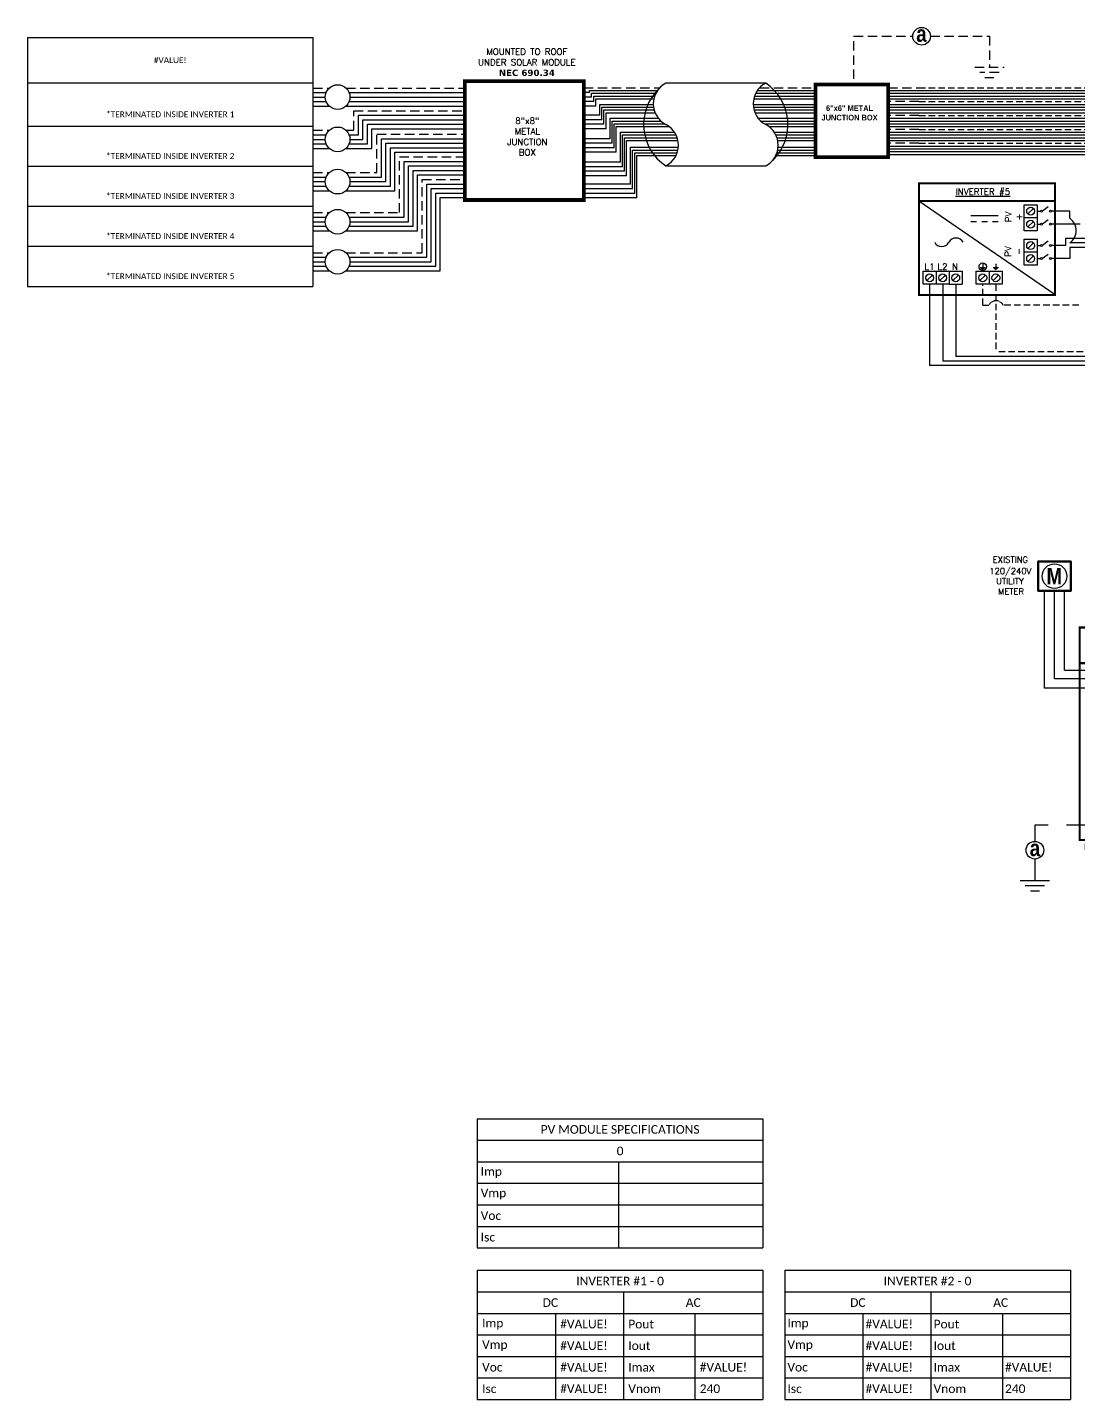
# Model space of a CAD drawing. Header units: feet. Extents: x 20573 to 21366, y 15293 to 15841.
# Drawn here: x 20573 to 20993, y 15293 to 15841 of the extents above; entities that cross this region are included whole.
import ezdxf

# ---------------------------------------------------------------- set-up
doc = ezdxf.new("R2010")
doc.units = ezdxf.units.FT
doc.header["$MEASUREMENT"] = 0
doc.linetypes.add('HIDDEN', pattern=[0.375, 0.25, -0.125])
for name, color, linetype in [('ONE LINE BLOCKS', 7, 'Continuous'), ('TABLES', 7, 'Continuous'), ('TEXT', 7, 'Continuous'), ('Z - TITLEBLOCK TXT', 7, 'Continuous')]:
    doc.layers.add(name, color=color, linetype=linetype)
doc.styles.add('ONE LINE TXT', font='techb___.ttf')
doc.styles.get("Standard").update_dxf_attribs({"font": 'simplex.shx'})

# ---------------------------------------------------------------- blocks, each defined once
blk = doc.blocks.new('*T18')
at = {"color": 9, "linetype": 'ByBlock', "lineweight": 30, "true_color": 0xa7bfde, "transparency": 16777216}
blk.add_line((0, 0), (114.11, 0), dxfattribs=at)
at = {"color": 0, "linetype": 'ByBlock', "lineweight": -2, "transparency": 16777216}
for p, q in [((0, 0), (0, -99.47)), ((114.11, 0), (114.11, -99.47)), ((0, -18.03), (114.11, -18.03)), ((0, -35.38), (114.11, -35.38)), ((0, -51.4), (114.11, -51.4)), ((0, -67.43), (114.11, -67.43)), ((0, -83.45), (114.11, -83.45)), ((0, -99.47), (114.11, -99.47))]:
    blk.add_line(p, q, dxfattribs=at)
at = {"color": 0, "transparency": 16777216, "char_height": 2.3758, "width": 108.4471, "attachment_point": 5}
for s, insert in [('{\\fCalibri|b0|i0|c0;#VALUE!', (57.06, -9.02)), ('{\\fCalibri|b0|i0|c0;^J^J*TERMINATED INSIDE INVERTER 1', (57.06, -26.71)), ('{\\fCalibri|b0|i0|c0;^J^J*TERMINATED INSIDE INVERTER 2', (57.06, -43.39)), ('{\\fCalibri|b0|i0|c0;^J^J*TERMINATED INSIDE INVERTER 3', (57.06, -59.41)), ('{\\fCalibri|b0|i0|c0;^J^J*TERMINATED INSIDE INVERTER 4', (57.06, -75.44)), ('{\\fCalibri|b0|i0|c0;^J^J*TERMINATED INSIDE INVERTER 5', (57.06, -91.46))]:
    blk.add_mtext(s, dxfattribs=dict(at, insert=insert))
blk = doc.blocks.new('*U21')
at = {"color": 7, "linetype": 'Continuous'}
for p, q in [((-628.73, -1.61), (-2.62, -1.61)), ((-628.73, -4.82), (-7.87, -4.82)), ((-628.73, -9.64), (-132.05, -9.65)), ((-628.73, -12.86), (-137.3, -12.86)), ((-628.73, -17.69), (-261.48, -17.69)), ((-628.73, -20.9), (-266.73, -20.9)), ((-628.73, -25.73), (-390.92, -25.73)), ((-628.73, -28.95), (-396.16, -28.95)), ((-628.73, -33.78), (-520.35, -33.78)), ((-628.73, -36.99), (-525.59, -36.99)), ((-541.48, -71.46), (-552.11, -71.46)), ((-535.52, -78.99), (-552.11, -78.99)), ((-541.48, -75.56), (-541.48, -71.46)), ((-525.59, -89.87), (-541.48, -89.87)), ((-622.52, -113.78), (-622.52, -160.83)), ((-280.35, -160.83), (-622.52, -160.83))]:
    blk.add_line(p, q, dxfattribs=at)
at = {"color": 253, "linetype": 'Continuous'}
for p, q in [((-628.73, -3.21), (-5.24, -3.22)), ((-628.73, -6.43), (-10.49, -6.43)), ((-628.73, -11.25), (-134.67, -11.25)), ((-628.73, -14.47), (-139.92, -14.47)), ((-628.73, -19.3), (-264.11, -19.3)), ((-628.73, -22.52), (-269.35, -22.52)), ((-628.73, -27.34), (-393.54, -27.34)), ((-628.73, -30.56), (-398.78, -30.56)), ((-628.73, -35.39), (-522.97, -35.39)), ((-628.73, -38.6), (-528.21, -38.6)), ((-528.21, -87.25), (-544.05, -87.25)), ((-544.05, -87.25), (-544.05, -91.36)), ((-544.05, -91.36), (-552.11, -91.36)), ((-522.97, -92.49), (-541.43, -92.49)), ((-541.43, -92.49), (-541.43, -98.89)), ((-541.43, -98.89), (-552.11, -98.89)), ((-607.45, -113.78), (-607.45, -155.57)), ((-273.07, -155.57), (-607.45, -155.57))]:
    blk.add_line(p, q, dxfattribs=at)
at = {"color": 10, "linetype": 'Continuous'}
for p in [(-614.98, -113.78), (-277.13, -158.2)]:
    blk.add_line(p, (-614.98, -158.2), dxfattribs=at)
at = {"layer": 'ONE LINE BLOCKS', "lineweight": 50, "const_width": 1.19}
for points in [[(-628.73, -119.95), (-628.73, -55.29), (-549.96, -55.29), (-549.96, -119.95)], [(-628.73, -65.58), (-628.73, -55.29), (-549.96, -55.29), (-549.96, -65.58)]]:
    blk.add_lwpolyline(points, close=True, dxfattribs=at)
at = {"layer": 'TEXT', "color": 92, "linetype": 'HIDDEN', "ltscale": 15}
for p, q in [((-628.73, 0), (0, 0)), ((-628.73, -8.04), (-129.43, -8.04)), ((-628.73, -16.08), (-258.86, -16.08)), ((-628.73, -24.13), (-388.29, -24.13)), ((-628.73, -32.17), (-517.73, -32.17)), ((-591.81, -125.82), (-591.81, -113.78)), ((-584.28, -113.78), (-584.28, -152.94)), ((-591.81, -125.82), (-588.21, -125.82)), ((-536.23, -125.82), (-579.97, -125.82)), ((-269.43, -152.94), (-584.28, -152.94))]:
    blk.add_line(p, q, dxfattribs=at)
at = {"layer": 'TEXT', "color": 92, "linetype": 'Continuous', "flags": 128}
for points in [[(-591.81, -101.84), (-591.81, -104.14)], [(-584.28, -101.84), (-584.28, -104.14)], [(-593.35, -104.14), (-590.28, -104.14)], [(-590.81, -104.71), (-592.82, -104.71)], [(-585.81, -104.14), (-582.74, -104.14)], [(-583.27, -104.71), (-585.28, -104.71)]]:
    blk.add_lwpolyline(points, dxfattribs=at)
at = {"layer": 'TEXT', "color": 92, "linetype": 'HIDDEN', "flags": 128}
for points in [[(-591.34, -105.28), (-592.28, -105.28)], [(-583.81, -105.28), (-584.75, -105.28)]]:
    blk.add_lwpolyline(points, dxfattribs=at)
at = {"layer": 'TEXT', "color": 92, "linetype": 'Continuous'}
blk.add_circle((-591.81, -103.58), 2.17, dxfattribs=at)
at = {"layer": 'TEXT', "color": 92, "linetype": 'HIDDEN', "ltscale": 0.3}
blk.add_arc((-584.09, -127.98), 4.65, 27.66392, 152.33608, dxfattribs=at)
at = {"layer": 'Z - TITLEBLOCK TXT', "color": 7, "linetype": 'Continuous'}
for p, q in [((-549.96, -119.95), (-628.73, -65.58)), ((-582.91, -74.19), (-598.68, -74.19)), ((-595.38, -77.6), (-598.68, -77.6)), ((-589.15, -77.6), (-592.44, -77.6)), ((-582.91, -77.6), (-586.21, -77.6))]:
    blk.add_line(p, q, dxfattribs=at)
at = {"layer": 'Z - TITLEBLOCK TXT', "color": 1, "linetype": 'Continuous'}
for p, q in [((-567.92, -82.76), (-567.92, -67.69)), ((-567.92, -67.69), (-560.38, -67.69)), ((-567.92, -82.76), (-567.92, -67.69)), ((-560.38, -67.69), (-560.38, -82.76)), ((-560.38, -67.69), (-560.38, -75.23)), ((-553.96, -69), (-557.22, -71.44)), ((-560.38, -75.23), (-567.92, -75.23)), ((-560.38, -71.46), (-558.35, -71.46)), ((-560.38, -78.99), (-558.35, -78.99)), ((-553.96, -76.53), (-557.22, -78.98)), ((-560.38, -82.76), (-567.92, -82.76)), ((-567.92, -102.66), (-567.92, -87.59)), ((-567.92, -87.59), (-560.38, -87.59)), ((-560.38, -95.12), (-567.92, -95.12)), ((-560.38, -87.59), (-560.38, -95.12)), ((-560.38, -91.36), (-558.35, -91.36)), ((-560.38, -95.12), (-560.38, -102.66)), ((-553.96, -88.89), (-557.22, -91.34)), ((-560.38, -102.66), (-567.92, -102.66)), ((-560.38, -98.89), (-558.35, -98.89)), ((-553.96, -96.43), (-557.22, -98.87)), ((-626.29, -106.25), (-611.22, -106.25)), ((-626.29, -113.78), (-626.29, -106.25)), ((-626.29, -106.25), (-618.75, -106.25)), ((-618.75, -106.25), (-618.75, -113.78)), ((-611.22, -106.25), (-611.22, -113.78)), ((-611.22, -106.25), (-603.68, -106.25)), ((-603.68, -106.25), (-603.68, -113.78)), ((-595.58, -106.25), (-580.51, -106.25)), ((-595.58, -113.78), (-595.58, -106.25)), ((-595.58, -106.25), (-588.04, -106.25)), ((-588.04, -106.25), (-588.04, -113.78)), ((-580.51, -106.25), (-580.51, -113.78)), ((-611.22, -113.78), (-626.29, -113.78)), ((-611.22, -113.78), (-603.68, -113.78)), ((-580.51, -113.78), (-595.58, -113.78))]:
    blk.add_line(p, q, dxfattribs=at)
at = {"layer": 'Z - TITLEBLOCK TXT', "color": 4, "linetype": 'Continuous'}
for p, q in [((-562.54, -69.85), (-565.76, -73.07)), ((-562.54, -77.39), (-565.76, -80.6)), ((-562.54, -89.75), (-565.76, -92.96)), ((-562.54, -97.28), (-565.76, -100.5)), ((-620.91, -108.41), (-624.12, -111.62)), ((-613.38, -108.41), (-616.59, -111.62)), ((-605.84, -108.41), (-609.06, -111.62)), ((-590.2, -108.41), (-593.42, -111.62)), ((-582.67, -108.41), (-585.88, -111.62))]:
    blk.add_line(p, q, dxfattribs=at)
for centre in [(-564.15, -71.46), (-564.15, -78.99), (-564.15, -91.36), (-564.15, -98.89), (-622.52, -110.02), (-614.98, -110.02), (-607.45, -110.02), (-591.81, -110.02), (-584.28, -110.02)]:
    blk.add_circle(centre, 2.27, dxfattribs=at)
at = {"layer": 'Z - TITLEBLOCK TXT', "color": 1, "linetype": 'Continuous'}
for centre in [(-557.81, -71.46), (-552.65, -71.46), (-557.81, -78.99), (-552.65, -78.99), (-557.81, -91.36), (-552.65, -91.36), (-557.81, -98.89), (-552.65, -98.89)]:
    blk.add_circle(centre, 0.541, dxfattribs=at)
at = {"layer": 'Z - TITLEBLOCK TXT', "linetype": 'Continuous'}
for centre, radius, start, end in [((-546.61, -82.72), 8.8, 305.65052, 54.34948), ((-607.26, -91.64), 4.65, 27.66392, 152.33608), ((-615.5, -87.32), 4.65, 207.66392, 332.33608)]:
    blk.add_arc(centre, radius, start, end, dxfattribs=at)
at = {"layer": 'TABLES', "color": 1, "linetype": 'Continuous'}
blk.add_text('%%UINVERTER #5', height=3.6576, dxfattribs=at).set_placement((-607.52, -62.03))
at = {"layer": 'TEXT', "color": 1, "char_height": 3.658, "attachment_point": 5, "rotation": 90}
for s, width, insert in [('PV +', 2.8378, (-573.89, -74.82)), ('PV -', 2.8013, (-574.12, -94.79))]:
    blk.add_mtext_dynamic_manual_height_columns(s, width=width, gutter_width=0.75, heights=[0], dxfattribs=dict(at, insert=insert))
at = {"layer": 'TEXT', "color": 1, "attachment_point": 5}
for s, insert, char_height in [('L1', (-622.57, -103.61), 3.658), ('L2', (-615.11, -103.58), 3.658), ('N', (-607.86, -103.63), 3.66)]:
    blk.add_mtext_dynamic_manual_height_columns(s, width=0.1481, gutter_width=0.75, heights=[0], dxfattribs=dict(at, insert=insert, char_height=char_height))
blk = doc.blocks.new('M_MAIN BREAKER')
at = {"layer": 'ONE LINE BLOCKS', "linetype": 'Continuous'}
h = blk.add_hatch(color=1, dxfattribs=at)
h.dxf.hatch_style = 1
edge = h.paths.add_edge_path()
edge.add_arc((-12.42, 14.12), 0.0515, 0, 360)
h = blk.add_hatch(color=1, dxfattribs=at)
h.dxf.hatch_style = 1
edge = h.paths.add_edge_path()
edge.add_arc((-11.37, 14.12), 0.0515, 0, 360)
h = blk.add_hatch(color=1, dxfattribs=at)
h.dxf.hatch_style = 1
edge = h.paths.add_edge_path()
edge.add_arc((-12.42, 12.94), 0.0515, 0, 360)
h = blk.add_hatch(color=1, dxfattribs=at)
h.dxf.hatch_style = 1
edge = h.paths.add_edge_path()
edge.add_arc((-11.37, 12.94), 0.0515, 0, 360)
h = blk.add_hatch(color=1, dxfattribs=at)
h.dxf.hatch_style = 1
edge = h.paths.add_edge_path()
edge.add_arc((-9.24, 11.89), 0.0515, 0, 360)
h = blk.add_hatch(color=1, dxfattribs=at)
h.dxf.hatch_style = 1
edge = h.paths.add_edge_path()
edge.add_arc((-9.24, 11.29), 0.0515, 0, 360)
h = blk.add_hatch(color=1, dxfattribs=at)
h.dxf.hatch_style = 1
edge = h.paths.add_edge_path()
edge.add_arc((-8.06, 11.89), 0.0515, 0, 360)
h = blk.add_hatch(color=1, dxfattribs=at)
h.dxf.hatch_style = 1
edge = h.paths.add_edge_path()
edge.add_arc((-8.06, 11.29), 0.0515, 0, 360)
h = blk.add_hatch(color=1, dxfattribs=at)
h.dxf.hatch_style = 1
edge = h.paths.add_edge_path()
edge.add_arc((-9.24, 10.22), 0.0515, 0, 360)
h = blk.add_hatch(color=1, dxfattribs=at)
h.dxf.hatch_style = 1
edge = h.paths.add_edge_path()
edge.add_arc((-8.06, 10.22), 0.0515, 0, 360)
h = blk.add_hatch(color=1, dxfattribs=at)
h.dxf.hatch_style = 1
edge = h.paths.add_edge_path()
edge.add_arc((-9.24, 9.62), 0.0515, 0, 360)
h = blk.add_hatch(color=1, dxfattribs=at)
h.dxf.hatch_style = 1
edge = h.paths.add_edge_path()
edge.add_arc((-9.24, 8.56), 0.0515, 0, 360)
h = blk.add_hatch(color=1, dxfattribs=at)
h.dxf.hatch_style = 1
edge = h.paths.add_edge_path()
edge.add_arc((-8.06, 9.62), 0.0515, 0, 360)
h = blk.add_hatch(color=1, dxfattribs=at)
h.dxf.hatch_style = 1
edge = h.paths.add_edge_path()
edge.add_arc((-8.06, 8.56), 0.0515, 0, 360)
h = blk.add_hatch(color=1, dxfattribs=at)
h.dxf.hatch_style = 1
edge = h.paths.add_edge_path()
edge.add_arc((-9.24, 7.96), 0.0515, 0, 360)
h = blk.add_hatch(color=1, dxfattribs=at)
h.dxf.hatch_style = 1
edge = h.paths.add_edge_path()
edge.add_arc((-8.06, 7.96), 0.0515, 0, 360)
h = blk.add_hatch(color=1, dxfattribs=at)
h.dxf.hatch_style = 1
edge = h.paths.add_edge_path()
edge.add_arc((-9.24, 6.89), 0.0515, 0, 360)
h = blk.add_hatch(color=1, dxfattribs=at)
h.dxf.hatch_style = 1
edge = h.paths.add_edge_path()
edge.add_arc((-9.24, 6.29), 0.0515, 0, 360)
h = blk.add_hatch(color=1, dxfattribs=at)
h.dxf.hatch_style = 1
edge = h.paths.add_edge_path()
edge.add_arc((-8.06, 6.89), 0.0515, 0, 360)
h = blk.add_hatch(color=1, dxfattribs=at)
h.dxf.hatch_style = 1
edge = h.paths.add_edge_path()
edge.add_arc((-8.06, 6.29), 0.0515, 0, 360)
h = blk.add_hatch(color=1, dxfattribs=at)
h.dxf.hatch_style = 1
edge = h.paths.add_edge_path()
edge.add_arc((-9.24, 5.22), 0.0515, 0, 360)
h = blk.add_hatch(color=1, dxfattribs=at)
h.dxf.hatch_style = 1
edge = h.paths.add_edge_path()
edge.add_arc((-9.24, 4.62), 0.0515, 0, 360)
h = blk.add_hatch(color=1, dxfattribs=at)
h.dxf.hatch_style = 1
edge = h.paths.add_edge_path()
edge.add_arc((-8.06, 5.22), 0.0515, 0, 360)
h = blk.add_hatch(color=1, dxfattribs=at)
h.dxf.hatch_style = 1
edge = h.paths.add_edge_path()
edge.add_arc((-8.06, 4.62), 0.0515, 0, 360)
at = {"color": 10, "linetype": 'Continuous'}
for p, q in [((-4.38, 1.15), (-4.38, 4.62)), ((-3.66, 4.62), (-3.66, 4.62)), ((-3.66, 4.62), (-3.66, 4.62)), ((0, 1.15), (-4.38, 1.15))]:
    blk.add_line(p, q, dxfattribs=at)
at = {"color": 7, "linetype": 'Continuous'}
for p, q in [((-3.67, 1.71), (-3.67, 5.22)), ((0, 1.71), (-3.67, 1.71))]:
    blk.add_line(p, q, dxfattribs=at)
at = {"color": 253, "linetype": 'Continuous'}
for p, q in [((-6.38, 2.18), (-6.59, 2.18)), ((-6.38, 0.61), (-6.38, 2.18)), ((-5.56, 0.61), (-6.38, 0.61)), ((0, 0.61), (-4.63, 0.61))]:
    blk.add_line(p, q, dxfattribs=at)
at = {"color": 7, "linetype": 'Continuous'}
blk.add_circle((-19.56, -2.7), 0.906, dxfattribs=at)
at = {"color": 253, "linetype": 'Continuous'}
blk.add_arc((-5.09, 0.58), 0.468, 3.2819, 176.7181, dxfattribs=at)
at = {"layer": 'ONE LINE BLOCKS', "lineweight": 50}
for p, q in [((-19.22, 23.9), (-19.22, 26.89)), ((-19.22, 26.89), (-15.88, 26.89)), ((-15.88, 26.89), (-15.88, 23.9)), ((-15.88, 23.9), (-19.22, 23.9)), ((-14.96, 16.47), (-2.64, 16.47))]:
    blk.add_line(p, q, dxfattribs=at)
at = {"layer": 'ONE LINE BLOCKS', "lineweight": 50, "const_width": 0.21}
for points in [[(-19.22, 23.9), (-19.22, 26.89), (-15.88, 26.89), (-15.88, 23.9)], [(-14.96, -1.65), (-14.96, 20.13), (-2.64, 20.13), (-2.64, -1.65)]]:
    blk.add_lwpolyline(points, close=True, dxfattribs=at)
at = {"layer": 'TEXT', "color": 92, "linetype": 'HIDDEN', "ltscale": 15}
for p, q in [((-13.72, 3.55), (-13.72, 2.94)), ((-6.58, 3.55), (-13.72, 3.55)), ((-13.72, 2.94), (-12.56, 2.94)), ((-5.12, 0), (-5.12, 3.55)), ((0, 0), (-5.12, 0)), ((-12.56, -0.15), (-19.56, -0.15)), ((-19.56, -0.15), (-19.56, -1.8)), ((-19.56, -3.61), (-19.56, -5.8))]:
    blk.add_line(p, q, dxfattribs=at)
at = {"layer": 'TEXT', "color": 92, "linetype": 'Continuous', "ltscale": 15}
blk.add_line((-7.4, -0.92), (-11.75, -0.92), dxfattribs=at)
at = {"layer": 'TEXT', "color": 92, "linetype": 'HIDDEN', "flags": 128}
for points in [[(-11.18, 1.63), (-11.18, 1.01)], [(-11.59, 1.01), (-10.77, 1.01)], [(-10.91, 0.85), (-11.45, 0.85)], [(-11.05, 0.7), (-11.31, 0.7)]]:
    blk.add_lwpolyline(points, dxfattribs=at)
at = {"layer": 'TEXT', "color": 92, "linetype": 'Continuous', "ltscale": 4, "flags": 128}
for points in [[(-21.06, -5.8), (-18.06, -5.8)], [(-18.58, -6.36), (-20.54, -6.36)], [(-19.1, -6.91), (-20.02, -6.91)]]:
    blk.add_lwpolyline(points, dxfattribs=at)
at = {"layer": 'TEXT', "linetype": 'Continuous'}
blk.add_circle((-17.55, 25.39), 1.27, dxfattribs=at)
at = {"layer": 'TEXT', "color": 92, "linetype": 'Continuous', "ltscale": 0.3}
blk.add_arc((-5.85, 3.16), 0.824, 27.6639, 152.3361, dxfattribs=at)
at = {"layer": 'Z - TITLEBLOCK TXT', "color": 253, "linetype": 'Continuous'}
for p, q in [((-18.57, 13.92), (-18.57, 23.9)), ((-13.44, 13.92), (-18.57, 13.92)), ((-13.44, 4.34), (-13.44, 13.92)), ((-5.83, 4.34), (-13.44, 4.34)), ((-5.83, 4.34), (-5.83, 2.95)), ((-5.83, 2.95), (-6.59, 2.95))]:
    blk.add_line(p, q, dxfattribs=at)
at = {"layer": 'Z - TITLEBLOCK TXT', "color": 10, "linetype": 'Continuous'}
for p, q in [((-17.55, 14.87), (-17.55, 23.9)), ((-12.42, 14.87), (-17.55, 14.87)), ((-12.42, 4.62), (-12.42, 12.2)), ((-11.7, 11.29), (-12.42, 11.29)), ((-9.99, 11.29), (-11.04, 11.29)), ((-11.7, 9.62), (-12.42, 9.62)), ((-9.99, 9.62), (-11.04, 9.62)), ((-11.7, 7.96), (-12.42, 7.96)), ((-9.99, 7.96), (-11.04, 7.96)), ((-11.7, 6.29), (-12.42, 6.29)), ((-9.99, 6.29), (-11.04, 6.29)), ((-9.99, 4.62), (-12.42, 4.62)), ((-7.32, 4.62), (-4.38, 4.62))]:
    blk.add_line(p, q, dxfattribs=at)
at = {"layer": 'Z - TITLEBLOCK TXT', "color": 7, "linetype": 'Continuous'}
for p, q in [((-16.52, 15.77), (-16.52, 23.9)), ((-16.52, 15.77), (-11.37, 15.77)), ((-11.37, 15.77), (-11.37, 14.87)), ((-11.37, 11.89), (-11.37, 12.2)), ((-11.37, 10.22), (-11.37, 11.89)), ((-11.37, 11.89), (-9.99, 11.89)), ((-9.99, 11.89), (-11.37, 11.89)), ((-11.37, 8.56), (-11.37, 10.22)), ((-11.37, 10.22), (-9.99, 10.22)), ((-9.99, 10.22), (-11.37, 10.22)), ((-11.37, 6.89), (-11.37, 8.56)), ((-11.37, 8.56), (-9.99, 8.56)), ((-9.99, 8.56), (-11.37, 8.56)), ((-11.37, 5.22), (-11.37, 6.89)), ((-11.37, 6.89), (-9.99, 6.89)), ((-9.99, 6.89), (-11.37, 6.89)), ((-9.99, 5.22), (-11.37, 5.22)), ((-7.32, 5.22), (-3.67, 5.22))]:
    blk.add_line(p, q, dxfattribs=at)
at = {"layer": 'Z - TITLEBLOCK TXT', "color": 1, "linetype": 'Continuous'}
for p, q in [((-12.56, -1.38), (-12.56, 3.4)), ((-12.56, 3.4), (-11.75, 3.4)), ((-11.75, 3.4), (-11.75, -1.38)), ((-7.4, -1.37), (-7.4, 3.41)), ((-7.4, 3.41), (-6.59, 3.41)), ((-6.59, 3.41), (-6.59, -1.37)), ((-11.75, -1.38), (-12.56, -1.38)), ((-6.59, -1.37), (-7.4, -1.37))]:
    blk.add_line(p, q, dxfattribs=at)
at = {"layer": 'Z - TITLEBLOCK TXT', "color": 4, "linetype": 'Continuous'}
for p, q in [((-12.01, 3.07), (-12.29, 2.8)), ((-6.85, 3.09), (-7.13, 2.81)), ((-12.01, 2.3), (-12.29, 2.03)), ((-12.01, 1.53), (-12.29, 1.25)), ((-6.85, 2.32), (-7.13, 2.04)), ((-6.85, 1.55), (-7.13, 1.27)), ((-12.01, 0.76), (-12.29, 0.48)), ((-6.85, 0.78), (-7.13, 0.5)), ((-6.85, 0), (-7.13, -0.27)), ((-12.01, -0.01), (-12.29, -0.29)), ((-12.01, -0.78), (-12.29, -1.06)), ((-6.85, -0.77), (-7.13, -1.04))]:
    blk.add_line(p, q, dxfattribs=at)
at = {"layer": 'Z - TITLEBLOCK TXT', "color": 1, "linetype": 'Continuous', "flags": 128}
for points in [[(-12.42, 14.87), (-12.42, 14.12)], [(-12.42, 14.87), (-12.42, 14.12)], [(-11.37, 14.87), (-11.37, 14.12)], [(-11.37, 14.87), (-11.37, 14.12)], [(-12.42, 12.94), (-12.42, 12.2)], [(-11.37, 12.94), (-11.37, 12.2)], [(-9.99, 11.89), (-9.24, 11.89)], [(-9.99, 11.89), (-9.24, 11.89)], [(-9.99, 11.29), (-9.24, 11.29)], [(-9.99, 11.29), (-9.24, 11.29)], [(-8.06, 11.89), (-7.32, 11.89)], [(-8.06, 11.29), (-7.32, 11.29)], [(-9.99, 10.22), (-9.24, 10.22)], [(-9.99, 10.22), (-9.24, 10.22)], [(-8.06, 10.22), (-7.32, 10.22)], [(-9.99, 9.62), (-9.24, 9.62)], [(-9.99, 9.62), (-9.24, 9.62)], [(-9.99, 8.56), (-9.24, 8.56)], [(-9.99, 8.56), (-9.24, 8.56)], [(-8.06, 9.62), (-7.32, 9.62)], [(-8.06, 8.56), (-7.32, 8.56)], [(-9.99, 7.96), (-9.24, 7.96)], [(-9.99, 7.96), (-9.24, 7.96)], [(-8.06, 7.96), (-7.32, 7.96)], [(-9.99, 6.89), (-9.24, 6.89)], [(-9.99, 6.89), (-9.24, 6.89)], [(-9.99, 6.29), (-9.24, 6.29)], [(-9.99, 6.29), (-9.24, 6.29)], [(-8.06, 6.89), (-7.32, 6.89)], [(-8.06, 6.29), (-7.32, 6.29)], [(-9.99, 5.22), (-9.24, 5.22)], [(-9.99, 5.22), (-9.24, 5.22)], [(-9.99, 4.62), (-9.24, 4.62)], [(-9.99, 4.62), (-9.24, 4.62)], [(-8.06, 5.22), (-7.32, 5.22)], [(-8.06, 4.62), (-7.32, 4.62)]]:
    blk.add_lwpolyline(points, dxfattribs=at)
at = {"layer": 'Z - TITLEBLOCK TXT', "color": 1, "linetype": 'Continuous'}
for centre in [(-12.42, 14.12), (-11.37, 14.12), (-12.42, 12.94), (-11.37, 12.94), (-9.24, 11.89), (-9.24, 11.29), (-8.06, 11.89), (-8.06, 11.29), (-9.24, 10.22), (-8.06, 10.22), (-9.24, 9.62), (-9.24, 8.56), (-8.06, 9.62), (-8.06, 8.56), (-9.24, 7.96), (-8.06, 7.96), (-9.24, 6.89), (-9.24, 6.29), (-8.06, 6.89), (-8.06, 6.29), (-9.24, 5.22), (-9.24, 4.62), (-8.06, 5.22), (-8.06, 4.62)]:
    blk.add_circle(centre, 0.0515, dxfattribs=at)
at = {"layer": 'Z - TITLEBLOCK TXT', "color": 4, "linetype": 'Continuous'}
for centre in [(-12.15, 2.94), (-6.99, 2.95), (-12.15, 2.16), (-12.15, 1.39), (-6.99, 2.18), (-6.99, 1.41), (-12.15, 0.62), (-12.15, -0.15), (-6.99, 0.64), (-6.99, -0.13), (-12.15, -0.92), (-6.99, -0.91)]:
    blk.add_circle(centre, 0.197, dxfattribs=at)
at = {"layer": 'Z - TITLEBLOCK TXT', "color": 1, "linetype": 'Continuous'}
for centre, start, end in [((-12.63, 13.53), 310.3392, 49.6608), ((-11.58, 13.53), 310.3392, 49.6608), ((-8.65, 11.68), 40.3392, 139.6608), ((-8.65, 11.08), 40.3392, 139.6608), ((-8.65, 10.01), 40.3392, 139.6608), ((-8.65, 9.41), 40.3392, 139.6608), ((-8.65, 8.34), 40.3392, 139.6608), ((-8.65, 7.75), 40.3392, 139.6608), ((-8.65, 6.68), 40.3392, 139.6608), ((-8.65, 6.08), 40.3392, 139.6608), ((-8.65, 5.01), 40.3392, 139.6608), ((-8.65, 4.41), 40.3392, 139.6608)]:
    blk.add_arc(centre, 0.697, start, end, dxfattribs=at)
at = {"layer": 'Z - TITLEBLOCK TXT', "color": 10, "linetype": 'Continuous'}
for centre in [(-11.37, 11.27), (-11.37, 9.6), (-11.37, 7.94), (-11.37, 6.27)]:
    blk.add_arc(centre, 0.332, 3.2937, 176.7063, dxfattribs=at)
at = {"layer": 'TABLES', "color": 1, "linetype": 'Continuous'}
blk.add_text('NEUTRAL', height=0.648, rotation=90, dxfattribs=at).set_placement((-7.51, -0.72))
at = {"layer": 'TEXT', "color": 1}
for s, p in [('EXISTING', (-23.87, 26.77)), ('120/240V', (-24.23, 25.6)), ('UTILITY', (-23.53, 24.56)), ('METER', (-23.34, 23.51))]:
    blk.add_text(s, height=0.628, dxfattribs=at).set_placement(p)
at = {"layer": 'TEXT', "color": 1, "attachment_point": 5}
for s, width, gutter_width, heights, insert, char_height in [('240V', 0.1481, 0.75, [0], (-13.27, 19.41), 0.648), ('1∅', 0.1481, 0.75, [0], (-3.58, 19.41), 0.648), ('0A MAIN BREAKER\\P0A BUSBAR', 11.199, 0.75, [0], (-8.93, 17.57), 0.648), ('2p0A', 0.1481, 0.75, [0], (-10.55, 13.53), 0.648), ('EXISTING MAIN BREAKER LOAD CENTER\\P2p##A BACK FEED BREAKER\\P{\\fVerdana|b1|i0|c0|p34;NEC 690.64}', 14.144, 7.17, [12.8], (-8.17, -3.93), 0.6278)]:
    blk.add_mtext_dynamic_manual_height_columns(s, width=width, gutter_width=gutter_width, heights=heights, dxfattribs=dict(at, insert=insert, char_height=char_height))
at = {"layer": 'Z - TITLEBLOCK TXT', "color": 253, "linetype": 'Continuous', "style": 'ONE LINE TXT'}
blk.add_text('M', height=1.66, dxfattribs=at).set_placement((-18.36, 24.56))
at = {"layer": 'Z - TITLEBLOCK TXT', "color": 1, "linetype": 'Continuous', "insert": (-20.08, -1.65), "char_height": 1.6624, "attachment_point": 1, "style": 'ONE LINE TXT'}
blk.add_mtext_dynamic_manual_height_columns('{\\W1;\\C256;a}', width=0.1385, gutter_width=2.13, heights=[0], dxfattribs=at)
blk = doc.blocks.new('*U19')
at = {"color": 155, "true_color": 0x647190}
blk.add_blockref('M_MAIN BREAKER', (0, 0), dxfattribs=at)
blk = doc.blocks.new('*T11')
at = {"layer": 'Z - TITLEBLOCK TXT', "color": 0, "lineweight": -2, "transparency": 16777216}
for p, q in [((0, 0), (114.19, 0)), ((0, 0), (0, -51.7)), ((114.19, 0), (114.19, -51.7)), ((0, -8.62), (114.19, -8.62)), ((58.43, -8.62), (58.43, -51.7)), ((0, -17.23), (114.19, -17.23)), ((31.22, -17.23), (31.22, -51.7)), ((86.98, -17.23), (86.98, -51.7)), ((0, -25.85), (114.19, -25.85)), ((0, -34.47), (114.19, -34.47)), ((0, -43.08), (114.19, -43.08)), ((0, -51.7), (114.19, -51.7))]:
    blk.add_line(p, q, dxfattribs=at)
at = {"layer": 'Z - TITLEBLOCK TXT', "color": 0, "linetype": 'Continuous', "transparency": 16777216, "char_height": 3.4544}
for s, insert, width, attachment_point in [('{\\fCalibri|b0|i0|c0;INVERTER #1 - 0', (57.09, -4.31), 110.3293, 5), ('{\\fCalibri|b0|i0|c0;DC', (29.22, -12.93), 54.5755, 5), ('{\\fCalibri|b0|i0|c0;AC', (86.31, -12.93), 51.8976, 5), ('{\\fCalibri|b0|i0|c0;Imp', (1.93, -21.54), 27.3681, 4), ('{\\fCalibri|b0|i0|c0;#VALUE!', (33.15, -21.54), 23.3513, 4), ('{\\fCalibri|b0|i0|c0;Pout', (60.36, -21.54), 24.6902, 4), ('{\\fCalibri|b0|i0|c0;', (88.91, -21.54), 23.3513, 4), ('{\\fCalibri|b0|i0|c0;Vmp', (1.93, -30.16), 27.3681, 4), ('{\\fCalibri|b0|i0|c0;#VALUE!', (33.15, -30.16), 23.3513, 4), ('{\\fCalibri|b0|i0|c0;Iout', (60.36, -30.16), 24.6902, 4), ('{\\fCalibri|b0|i0|c0;', (88.91, -30.16), 23.3513, 4), ('{\\fCalibri|b0|i0|c0;Voc', (1.93, -38.78), 27.3681, 4), ('{\\fCalibri|b0|i0|c0;#VALUE!', (33.15, -38.78), 23.3513, 4), ('{\\fCalibri|b0|i0|c0;Imax', (60.36, -38.78), 24.6902, 4), ('{\\fCalibri|b0|i0|c0;#VALUE!', (88.91, -38.78), 23.3513, 4), ('{\\fCalibri|b0|i0|c0;Isc', (1.93, -47.39), 27.3681, 4), ('{\\fCalibri|b0|i0|c0;#VALUE!', (33.15, -47.39), 23.3513, 4), ('{\\fCalibri|b0|i0|c0;Vnom', (60.36, -47.39), 24.6902, 4), ('{\\fCalibri|b0|i0|c0;240', (88.91, -47.39), 23.3513, 4)]:
    blk.add_mtext(s, dxfattribs=dict(at, insert=insert, width=width, attachment_point=attachment_point))
blk = doc.blocks.new('*T12')
at = {"layer": 'Z - TITLEBLOCK TXT', "color": 0, "lineweight": -2, "transparency": 16777216}
for p, q in [((0, 0), (114.19, 0)), ((0, 0), (0, -51.7)), ((114.19, 0), (114.19, -51.7)), ((0, -8.62), (114.19, -8.62)), ((58.43, -8.62), (58.43, -51.7)), ((0, -17.23), (114.19, -17.23)), ((31.22, -17.23), (31.22, -51.7)), ((86.98, -17.23), (86.98, -51.7)), ((0, -25.85), (114.19, -25.85)), ((0, -34.47), (114.19, -34.47)), ((0, -43.08), (114.19, -43.08)), ((0, -51.7), (114.19, -51.7))]:
    blk.add_line(p, q, dxfattribs=at)
at = {"layer": 'Z - TITLEBLOCK TXT', "color": 0, "linetype": 'Continuous', "transparency": 16777216, "char_height": 3.4544}
for s, insert, width, attachment_point in [('{\\fCalibri|b0|i0|c0;INVERTER #2 - 0', (57.09, -4.31), 112.0547, 5), ('{\\fCalibri|b0|i0|c0;DC', (29.22, -12.93), 56.3009, 5), ('{\\fCalibri|b0|i0|c0;AC', (86.31, -12.93), 53.623, 5), ('{\\fCalibri|b0|i0|c0;Imp', (1.07, -21.54), 29.0935, 4), ('{\\fCalibri|b0|i0|c0;#VALUE!', (32.29, -21.54), 25.0767, 4), ('{\\fCalibri|b0|i0|c0;Pout', (59.5, -21.54), 26.4156, 4), ('{\\fCalibri|b0|i0|c0;', (88.04, -21.54), 25.0767, 4), ('{\\fCalibri|b0|i0|c0;Vmp', (1.07, -30.16), 29.0935, 4), ('{\\fCalibri|b0|i0|c0;#VALUE!', (32.29, -30.16), 25.0767, 4), ('{\\fCalibri|b0|i0|c0;Iout', (59.5, -30.16), 26.4156, 4), ('{\\fCalibri|b0|i0|c0;', (88.04, -30.16), 25.0767, 4), ('{\\fCalibri|b0|i0|c0;Voc', (1.07, -38.78), 29.0935, 4), ('{\\fCalibri|b0|i0|c0;#VALUE!', (32.29, -38.78), 25.0767, 4), ('{\\fCalibri|b0|i0|c0;Imax', (59.5, -38.78), 26.4156, 4), ('{\\fCalibri|b0|i0|c0;#VALUE!', (88.04, -38.78), 25.0767, 4), ('{\\fCalibri|b0|i0|c0;Isc', (1.07, -47.39), 29.0935, 4), ('{\\fCalibri|b0|i0|c0;#VALUE!', (32.29, -47.39), 25.0767, 4), ('{\\fCalibri|b0|i0|c0;Vnom', (59.5, -47.39), 26.4156, 4), ('{\\fCalibri|b0|i0|c0;240', (88.04, -47.39), 25.0767, 4)]:
    blk.add_mtext(s, dxfattribs=dict(at, insert=insert, width=width, attachment_point=attachment_point))
blk = doc.blocks.new('*T16')
at = {"layer": 'Z - TITLEBLOCK TXT', "color": 0, "lineweight": -2, "transparency": 16777216}
for p, q in [((0, 0), (114.19, 0)), ((0, 0), (0, -51.69)), ((114.19, 0), (114.19, -51.69)), ((0, -8.62), (114.19, -8.62)), ((0, -17.23), (114.19, -17.23)), ((56.41, -17.23), (56.41, -51.69)), ((0, -25.85), (114.19, -25.85)), ((0, -34.46), (114.19, -34.46)), ((0, -43.08), (114.19, -43.08)), ((0, -51.69), (114.19, -51.69))]:
    blk.add_line(p, q, dxfattribs=at)
at = {"layer": 'Z - TITLEBLOCK TXT', "color": 0, "linetype": 'Continuous', "transparency": 16777216, "char_height": 3.4544}
for s, insert, width, attachment_point in [('{\\fCalibri|b0|i0|c0;PV MODULE SPECIFICATIONS', (57.09, -4.31), 111.433, 5), ('{\\fCalibri|b0|i0|c0;0', (57.09, -12.92), 111.433, 5), ('{\\fCalibri|b0|i0|c0;Imp', (1.38, -21.54), 53.6551, 4), ('{\\fCalibri|b0|i0|c0;', (57.78, -21.54), 55.0254, 4), ('{\\fCalibri|b0|i0|c0;Vmp', (1.38, -30.15), 53.6551, 4), ('{\\fCalibri|b0|i0|c0;', (57.78, -30.15), 55.0254, 4), ('{\\fCalibri|b0|i0|c0;Voc', (1.38, -38.77), 53.6551, 4), ('{\\fCalibri|b0|i0|c0;', (57.78, -38.77), 55.0254, 4), ('{\\fCalibri|b0|i0|c0;Isc', (1.38, -47.39), 53.6551, 4), ('{\\fCalibri|b0|i0|c0;', (57.78, -47.39), 55.0254, 4)]:
    blk.add_mtext(s, dxfattribs=dict(at, insert=insert, width=width, attachment_point=attachment_point))

msp = doc.modelspace()

# ---------------------------------------------------------------- linework, layer by layer
at = {"color": 7, "linetype": 'Continuous'}
for p, q in [((20686.75, 15815.26), (20692.15, 15815.26)), ((20701.2, 15815.26), (20747.46, 15815.26)), ((20797.32, 15815.26), (20795, 15815.26)), ((20797.32, 15816.09), (20824.49, 15816.09)), ((20797.32, 15815.26), (20797.32, 15816.09)), ((20867.7, 15819), (20827.8, 15819)), ((20864.39, 15816.09), (20887.57, 15816.09)), ((20916.64, 15816.09), (20928.94, 15816.09)), ((20686.75, 15811.64), (20692.15, 15811.64)), ((20701.2, 15811.64), (20747.46, 15811.64)), ((20798.96, 15811.64), (20795, 15811.64)), ((20798.96, 15813.87), (20823.34, 15813.87)), ((20798.96, 15811.64), (20798.96, 15813.87)), ((20801.42, 15810.54), (20822.8, 15810.54)), ((20801.42, 15806.2), (20801.42, 15810.54)), ((20862.7, 15810.54), (20887.57, 15810.54)), ((20863.24, 15813.87), (20887.57, 15813.87)), ((20916.64, 15813.87), (20928.94, 15813.87)), ((20916.64, 15810.54), (20928.94, 15810.54)), ((20704.89, 15798.35), (20704.89, 15806.2)), ((20704.89, 15806.2), (20747.46, 15806.2)), ((20801.42, 15806.2), (20795, 15806.2)), ((20803.06, 15808.32), (20823.11, 15808.32)), ((20803.06, 15802.58), (20803.06, 15808.32)), ((20805.52, 15804.98), (20824.77, 15804.98)), ((20805.52, 15796.79), (20805.52, 15804.98)), ((20863.01, 15808.32), (20887.57, 15808.32)), ((20864.67, 15804.98), (20887.57, 15804.98)), ((20916.64, 15808.32), (20928.94, 15808.32)), ((20916.64, 15804.98), (20928.94, 15804.98)), ((20708.52, 15794.73), (20708.52, 15802.58)), ((20708.52, 15802.58), (20747.46, 15802.58)), ((20803.06, 15802.58), (20795, 15802.58)), ((20807.16, 15802.75), (20827.25, 15802.75)), ((20807.16, 15793.17), (20807.16, 15802.75)), ((20809.61, 15787.38), (20809.61, 15799.42)), ((20809.61, 15799.42), (20831.19, 15799.42)), ((20867.16, 15802.75), (20887.57, 15802.75)), ((20871.1, 15799.42), (20887.57, 15799.42)), ((20916.64, 15802.75), (20928.94, 15802.75)), ((20916.64, 15799.42), (20928.94, 15799.42)), ((20686.75, 15798.35), (20692.15, 15798.35)), ((20686.75, 15794.73), (20692.15, 15794.73)), ((20701.2, 15798.35), (20704.89, 15798.35)), ((20701.2, 15794.73), (20708.52, 15794.73)), ((20714.09, 15781.44), (20714.09, 15796.79)), ((20714.09, 15796.79), (20747.46, 15796.79)), ((20717.72, 15777.81), (20717.72, 15793.17)), ((20717.72, 15793.17), (20747.46, 15793.17)), ((20805.52, 15796.79), (20795, 15796.79)), ((20807.16, 15793.17), (20795, 15793.17)), ((20811.25, 15783.75), (20811.25, 15797.19)), ((20811.25, 15797.19), (20832.3, 15797.19)), ((20813.71, 15778.56), (20813.71, 15793.39)), ((20813.71, 15793.39), (20832.77, 15793.39)), ((20872.21, 15797.19), (20887.57, 15797.19)), ((20872.68, 15793.39), (20887.57, 15793.39)), ((20916.64, 15797.19), (20928.94, 15797.19)), ((20916.64, 15793.86), (20928.94, 15793.86)), ((20723.15, 15765.41), (20723.15, 15787.73)), ((20723.15, 15787.73), (20747.46, 15787.73)), ((20815.35, 15774.93), (20815.35, 15791.17)), ((20815.35, 15791.17), (20832.31, 15791.17)), ((20872.22, 15791.17), (20887.57, 15791.17)), ((20916.64, 15791.63), (20928.94, 15791.63)), ((20726.78, 15761.79), (20726.78, 15784.11)), ((20726.78, 15784.11), (20747.46, 15784.11)), ((20809.61, 15787.38), (20795, 15787.38)), ((20811.25, 15783.75), (20795, 15783.75)), ((20827.8, 15785.89), (20867.7, 15785.89)), ((20686.75, 15781.44), (20692.15, 15781.44)), ((20686.75, 15777.81), (20692.15, 15777.81)), ((20701.2, 15781.44), (20714.09, 15781.44)), ((20701.2, 15777.81), (20717.72, 15777.81)), ((20732.21, 15778.67), (20747.46, 15778.67)), ((20732.21, 15749.39), (20732.21, 15778.67)), ((20813.71, 15778.56), (20795, 15778.56)), ((20735.84, 15775.05), (20747.46, 15775.05)), ((20735.84, 15745.77), (20735.84, 15775.05)), ((20815.35, 15774.93), (20795, 15774.93)), ((20686.75, 15765.41), (20692.15, 15765.41)), ((20686.75, 15761.79), (20692.15, 15761.79)), ((20701.2, 15765.41), (20723.15, 15765.41)), ((20701.2, 15761.79), (20726.78, 15761.79)), ((20686.75, 15749.39), (20692.15, 15749.39)), ((20701.2, 15749.39), (20732.21, 15749.39)), ((20686.75, 15745.77), (20692.15, 15745.77)), ((20701.2, 15745.77), (20735.84, 15745.77))]:
    msp.add_line(p, q, dxfattribs=at)
at = {"color": 253, "linetype": 'Continuous'}
for p, q in [((20798.14, 15814.98), (20823.82, 15814.98)), ((20798.14, 15813.45), (20798.14, 15814.98)), ((20863.72, 15814.98), (20887.57, 15814.98)), ((20916.64, 15814.98), (20928.94, 15814.98)), ((20686.75, 15813.45), (20691.67, 15813.45)), ((20686.75, 15809.83), (20693.26, 15809.83)), ((20699.96, 15809.83), (20747.46, 15809.83)), ((20701.54, 15813.45), (20747.46, 15813.45)), ((20798.14, 15813.45), (20795, 15813.45)), ((20799.78, 15809.83), (20795, 15809.83)), ((20799.78, 15812.76), (20823.02, 15812.76)), ((20799.78, 15809.83), (20799.78, 15812.76)), ((20862.92, 15812.76), (20887.57, 15812.76)), ((20916.64, 15812.76), (20928.94, 15812.76)), ((20706.71, 15796.54), (20706.71, 15804.39)), ((20706.71, 15804.39), (20747.46, 15804.39)), ((20802.24, 15804.39), (20795, 15804.39)), ((20802.24, 15809.43), (20822.88, 15809.43)), ((20802.24, 15804.39), (20802.24, 15809.43)), ((20803.88, 15807.2), (20823.48, 15807.2)), ((20803.88, 15800.77), (20803.88, 15807.2)), ((20862.79, 15809.43), (20887.57, 15809.43)), ((20863.39, 15807.2), (20887.57, 15807.2)), ((20916.64, 15809.43), (20928.94, 15809.43)), ((20916.64, 15807.2), (20928.94, 15807.2)), ((20710.33, 15792.91), (20710.33, 15800.77)), ((20710.33, 15800.77), (20747.46, 15800.77)), ((20803.88, 15800.77), (20795, 15800.77)), ((20806.34, 15803.87), (20825.79, 15803.87)), ((20806.34, 15794.98), (20806.34, 15803.87)), ((20807.98, 15801.64), (20829.07, 15801.64)), ((20807.98, 15791.35), (20807.98, 15801.64)), ((20865.69, 15803.87), (20887.57, 15803.87)), ((20868.98, 15801.64), (20887.57, 15801.64)), ((20916.64, 15803.87), (20928.94, 15803.87)), ((20916.64, 15801.64), (20928.94, 15801.64)), ((20686.75, 15796.54), (20691.67, 15796.54)), ((20701.54, 15796.54), (20706.71, 15796.54)), ((20715.91, 15779.62), (20715.91, 15794.98)), ((20715.91, 15794.98), (20747.46, 15794.98)), ((20806.34, 15794.98), (20795, 15794.98)), ((20810.43, 15785.57), (20810.43, 15798.3)), ((20810.43, 15798.3), (20831.84, 15798.3)), ((20812.07, 15781.94), (20812.07, 15796.08)), ((20812.07, 15796.08), (20832.61, 15796.08)), ((20871.74, 15798.3), (20887.57, 15798.3)), ((20872.51, 15796.08), (20887.57, 15796.08)), ((20916.64, 15798.3), (20928.94, 15798.3)), ((20916.64, 15796.08), (20928.94, 15796.08)), ((20686.75, 15792.91), (20693.26, 15792.91)), ((20699.96, 15792.91), (20710.33, 15792.91)), ((20719.53, 15776), (20719.53, 15791.35)), ((20719.53, 15791.35), (20747.46, 15791.35)), ((20807.98, 15791.35), (20795, 15791.35)), ((20814.53, 15776.75), (20814.53, 15792.28)), ((20814.53, 15792.28), (20832.61, 15792.28)), ((20816.17, 15773.12), (20816.17, 15790.05)), ((20816.17, 15790.05), (20831.85, 15790.05)), ((20871.75, 15790.05), (20887.57, 15790.05)), ((20872.52, 15792.28), (20887.57, 15792.28)), ((20916.64, 15792.74), (20928.94, 15792.74)), ((20916.64, 15790.52), (20928.94, 15790.52)), ((20724.97, 15763.6), (20724.97, 15785.92)), ((20724.97, 15785.92), (20747.46, 15785.92)), ((20728.59, 15759.98), (20728.59, 15782.29)), ((20728.59, 15782.29), (20747.46, 15782.29)), ((20810.43, 15785.57), (20795, 15785.57)), ((20686.75, 15779.62), (20691.67, 15779.62)), ((20701.54, 15779.62), (20715.91, 15779.62)), ((20734.03, 15776.86), (20747.46, 15776.86)), ((20734.03, 15747.58), (20734.03, 15776.86)), ((20812.07, 15781.94), (20795, 15781.94)), ((20814.53, 15776.75), (20795, 15776.75)), ((20686.75, 15776), (20693.26, 15776)), ((20699.96, 15776), (20719.53, 15776)), ((20737.65, 15773.23), (20747.46, 15773.23)), ((20737.65, 15743.96), (20737.65, 15773.23)), ((20816.17, 15773.12), (20795, 15773.12)), ((20686.75, 15763.6), (20691.67, 15763.6)), ((20701.54, 15763.6), (20724.97, 15763.6)), ((20686.75, 15759.98), (20693.26, 15759.98)), ((20699.96, 15759.98), (20728.59, 15759.98)), ((20686.75, 15747.58), (20691.67, 15747.58)), ((20686.75, 15743.96), (20693.26, 15743.96)), ((20699.96, 15743.96), (20737.65, 15743.96)), ((20701.54, 15747.58), (20734.03, 15747.58))]:
    msp.add_line(p, q, dxfattribs=at)
at = {"color": 7, "linetype": 'Continuous'}
for centre, radius in [((20930.03, 15837.76), 3.53), ((20696.61, 15813.45), 4.93), ((20696.61, 15796.54), 4.93), ((20696.61, 15779.62), 4.93), ((20696.61, 15763.6), 4.93), ((20696.61, 15747.58), 4.93)]:
    msp.add_circle(centre, radius, dxfattribs=at)
for centre, start, end in [((20838.79, 15802.44), 133.9732, 236.4265), ((20856.72, 15802.44), 313.9732, 56.4265)]:
    msp.add_arc(centre, 19.87, start, end, dxfattribs=at)
at = {"layer": 'ONE LINE BLOCKS', "lineweight": 50}
for points, const_width in [([(20795, 15772.28), (20747.46, 15772.28), (20747.46, 15819.82), (20795, 15819.82)], 1.49), ([(20916.64, 15789.43), (20887.57, 15789.43), (20887.57, 15818.5), (20916.64, 15818.5)], 1.48)]:
    msp.add_lwpolyline(points, close=True, dxfattribs=dict(at, const_width=const_width))
at = {"layer": 'TEXT', "color": 92, "linetype": 'HIDDEN', "ltscale": 15}
for p, q in [((20902.92, 15820.76), (20902.92, 15837.76)), ((20902.92, 15837.76), (20926.49, 15837.76)), ((20933.56, 15837.76), (20957.13, 15837.76)), ((20957.13, 15837.76), (20957.13, 15825.47)), ((20686.75, 15817.07), (20693.26, 15817.07)), ((20699.96, 15817.07), (20747.46, 15817.07)), ((20795, 15817.2), (20825.4, 15817.2)), ((20865.31, 15817.2), (20887.57, 15817.2)), ((20916.64, 15817.2), (20928.94, 15817.2)), ((20928.94, 15811.65), (20916.64, 15811.65)), ((20703.08, 15800.16), (20703.08, 15808.01)), ((20703.08, 15808.01), (20747.46, 15808.01)), ((20928.94, 15806.09), (20916.64, 15806.09)), ((20686.75, 15800.16), (20693.26, 15800.16)), ((20699.96, 15800.16), (20703.08, 15800.16)), ((20712.28, 15783.25), (20712.28, 15798.6)), ((20712.28, 15798.6), (20747.46, 15798.6)), ((20928.94, 15800.53), (20916.64, 15800.53)), ((20928.94, 15794.97), (20916.64, 15794.97)), ((20721.34, 15767.23), (20721.34, 15789.54)), ((20721.34, 15789.54), (20747.46, 15789.54)), ((20686.75, 15783.25), (20693.26, 15783.25)), ((20699.96, 15783.25), (20712.28, 15783.25)), ((20730.4, 15780.48), (20747.46, 15780.48)), ((20730.4, 15751.21), (20730.4, 15780.48)), ((20686.75, 15767.23), (20693.26, 15767.23)), ((20699.96, 15767.23), (20721.34, 15767.23)), ((20686.75, 15751.21), (20693.26, 15751.21)), ((20699.96, 15751.21), (20730.4, 15751.21))]:
    msp.add_line(p, q, dxfattribs=at)
at = {"layer": 'TEXT', "color": 92, "linetype": 'HIDDEN', "ltscale": 15, "flags": 128}
for points in [[(20951.27, 15825.47), (20963, 15825.47)], [(20960.96, 15823.29), (20953.3, 15823.29)], [(20958.93, 15821.12), (20955.34, 15821.12)]]:
    msp.add_lwpolyline(points, dxfattribs=at)
at = {"layer": 'Z - TITLEBLOCK TXT', "linetype": 'Continuous'}
for centre, start, end in [((20832.14, 15810.72), 117.6639, 242.3361), ((20872.04, 15810.72), 117.6639, 242.3361), ((20823.46, 15794.17), 297.6639, 62.3361), ((20863.36, 15794.17), 297.6639, 62.3361)]:
    msp.add_arc(centre, 9.35, start, end, dxfattribs=at)

# ---------------------------------------------------------------- block references
for name, p in [('*T18', (20572.64, 15837.22)), ('*T16', (20752.42, 15404.87)), ('*T11', (20752.42, 15344.25)), ('*T12', (20875.31, 15344.25))]:
    msp.add_blockref(name, p)
at = {"xscale": 0.6911433531261844, "yscale": 0.6911433531261844, "zscale": 0.6911433531261844}
msp.add_blockref('*U21', (21363.49, 15817.2), dxfattribs=at)
at = {"color": 155, "true_color": 0x647190, "xscale": 3.901118384989414, "yscale": 3.901118384989414, "zscale": 3.901118384989414}
msp.add_blockref('*U19', (21051.6, 15522.79), dxfattribs=at)

# ---------------------------------------------------------------- texts
at = {"layer": 'ONE LINE BLOCKS', "color": 1, "linetype": 'Continuous', "insert": (20901.22, 15810.14), "char_height": 2.2639, "width": 19.6235, "attachment_point": 2, "style": 'ONE LINE TXT'}
msp.add_mtext('6"x6" METAL JUNCTION BOX  ', dxfattribs=at)
at = {"layer": 'TEXT', "color": 1, "char_height": 2.5279, "attachment_point": 5}
for s, width, insert in [(' \\PMOUNTED TO ROOF \\PUNDER SOLAR MODULE\\P{\\fVerdana|b1|i0|c0|p34;NEC 690.34}', 71.6407, (20772.23, 15829.45)), ('8"x8" METAL JUNCTION BOX ', 0.4767, (20772.43, 15797.64))]:
    msp.add_mtext_dynamic_manual_height_columns(s, width=width, gutter_width=7.17, heights=[0], dxfattribs=dict(at, insert=insert))
at = {"layer": 'Z - TITLEBLOCK TXT', "color": 1, "linetype": 'Continuous', "insert": (20927.88, 15842.04), "char_height": 6.4852, "attachment_point": 1, "style": 'ONE LINE TXT'}
msp.add_mtext_dynamic_manual_height_columns('{\\W1;\\C256;a}', width=0.1385, gutter_width=2.13, heights=[0], dxfattribs=at)

doc.saveas('drawing.dxf')
